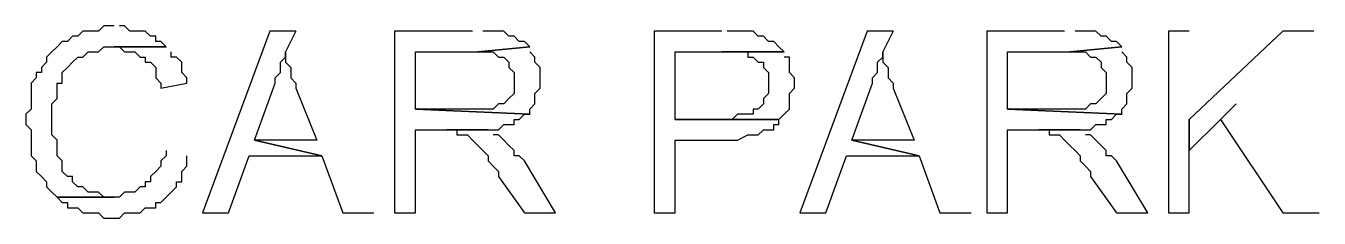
# Model space of a CAD drawing. Header units: millimetres. Extents: x 32 to 412, y 50 to 564.
# Drawn here: x 92.29 to 113.39, y 273.11 to 276.24 of the extents above; entities that cross this region are included whole.
import ezdxf

# ---------------------------------------------------------------- set-up
doc = ezdxf.new("R2010")
doc.units = ezdxf.units.MM
doc.layers.add('lease-plan', color=7, linetype='CONTINUOUS')

msp = doc.modelspace()

# ---------------------------------------------------------------- linework, layer by layer
at = {"layer": 'lease-plan', "color": 7}
for points in [[(93.729, 276.243), (93.559, 276.243), (93.475, 276.159), (93.22, 276.159), (93.136, 276.074), (93.051, 276.074), (92.966, 275.989), (92.881, 275.989), (92.797, 275.904), (92.712, 275.82), (92.627, 275.735), (92.627, 275.65), (92.542, 275.565), (92.542, 275.481), (92.458, 275.481), (92.458, 275.396), (92.373, 275.311), (92.373, 274.887), (92.288, 274.803), (92.288, 274.633), (92.373, 274.548), (92.373, 274.125), (92.458, 274.04), (92.458, 273.87), (92.542, 273.786), (92.627, 273.701), (92.627, 273.616), (92.712, 273.531), (92.797, 273.447), (93.729, 273.447), (93.559, 273.447), (93.475, 273.531), (93.305, 273.531), (93.22, 273.616), (93.136, 273.616), (93.051, 273.701), (93.051, 273.786), (92.966, 273.786), (92.881, 273.87), (92.881, 274.04), (92.797, 274.125), (92.797, 274.379), (92.712, 274.464), (92.712, 274.972), (92.797, 275.057), (92.797, 275.311), (92.881, 275.311), (92.881, 275.481), (92.966, 275.565), (93.051, 275.65), (93.136, 275.735), (93.22, 275.735), (93.305, 275.82), (93.475, 275.82), (93.559, 275.904), (94.576, 275.904), (94.492, 275.989), (94.407, 275.989), (94.407, 276.074), (94.322, 276.074), (94.237, 276.159), (93.983, 276.159), (93.898, 276.243), (93.814, 276.243)], [(96.695, 276.159), (96.271, 276.159), (95.17, 273.192), (95.593, 273.192), (95.932, 274.125), (97.119, 274.125), (96.017, 274.379), (96.356, 275.311), (96.356, 275.396), (96.441, 275.481), (96.441, 275.65), (96.525, 275.735), (96.525, 275.82)], [(96.695, 276.159), (96.525, 275.82), (96.525, 275.65), (96.61, 275.565), (96.61, 275.396), (96.695, 275.311), (96.695, 275.226), (97.034, 274.379), (96.017, 274.379), (97.119, 274.125), (97.458, 273.192), (97.966, 273.192)], [(99.576, 276.159), (98.305, 276.159), (98.305, 273.192), (98.644, 273.192), (98.644, 274.548), (100, 274.548), (100.085, 274.633), (100.254, 274.633), (100.254, 274.718), (100.339, 274.718), (100.424, 274.803), (100.509, 274.803), (98.644, 274.887), (98.644, 275.82), (99.661, 275.82), (100.509, 275.904), (100.424, 275.989), (100.339, 275.989), (100.254, 276.074), (100.17, 276.074), (100.085, 276.159), (99.746, 276.159)], [(103.644, 276.159), (102.542, 276.159), (102.542, 273.192), (102.881, 273.192), (102.881, 274.379), (103.898, 274.379), (104.068, 274.464), (104.153, 274.464), (104.237, 274.464), (104.322, 274.548), (104.492, 274.548), (104.492, 274.633), (104.576, 274.633), (104.576, 274.718), (102.881, 274.718), (102.881, 275.82), (104.661, 275.82), (104.576, 275.904), (104.492, 275.989), (104.407, 275.989), (104.322, 276.074), (104.237, 276.074), (104.153, 276.159), (104.068, 276.159), (103.729, 276.159)], [(106.441, 276.159), (106.017, 276.159), (104.915, 273.192), (105.339, 273.192), (105.678, 274.125), (106.864, 274.125), (105.763, 274.379), (106.102, 275.311), (106.102, 275.396), (106.186, 275.481), (106.186, 275.65), (106.271, 275.735), (106.271, 275.82)], [(106.441, 276.159), (106.271, 275.82), (106.271, 275.65), (106.356, 275.565), (106.356, 275.396), (106.441, 275.311), (106.441, 275.226), (106.78, 274.379), (105.763, 274.379), (106.864, 274.125), (107.203, 273.192), (107.712, 273.192)], [(109.237, 276.159), (107.966, 276.159), (107.966, 273.192), (108.305, 273.192), (108.305, 274.548), (109.661, 274.548), (109.746, 274.633), (109.915, 274.633), (109.915, 274.718), (110, 274.718), (110.085, 274.803), (110.17, 274.803), (108.305, 274.887), (108.305, 275.82), (109.322, 275.82), (110.17, 275.904), (110.085, 275.989), (110, 275.989), (109.915, 276.074), (109.831, 276.074), (109.746, 276.159), (109.407, 276.159)], [(111.271, 276.159), (110.932, 276.159), (110.932, 273.192), (111.271, 273.192), (111.271, 274.718)], [(113.305, 276.159), (112.797, 276.159), (111.271, 274.718), (111.271, 274.209), (111.78, 274.718), (112.034, 274.972)], [(94.576, 275.904), (93.729, 275.904), (93.814, 275.904), (93.898, 275.82), (94.068, 275.82), (94.153, 275.735), (94.237, 275.735), (94.237, 275.65), (94.322, 275.65), (94.407, 275.565), (94.407, 275.396), (94.492, 275.311), (94.492, 275.226), (94.915, 275.311), (94.915, 275.396), (94.831, 275.481), (94.831, 275.65), (94.746, 275.735), (94.661, 275.735), (94.661, 275.82)], [(100.509, 275.904), (99.661, 275.82), (99.915, 275.82), (100, 275.735), (100.085, 275.735), (100.17, 275.65), (100.17, 275.565), (100.254, 275.481), (100.254, 275.142), (100.17, 275.057), (100.085, 274.972), (100, 274.972), (99.915, 274.887), (98.644, 274.887), (100.509, 274.803), (100.509, 274.887), (100.593, 274.972), (100.593, 275.142), (100.678, 275.226), (100.678, 275.565), (100.593, 275.65), (100.593, 275.735), (100.509, 275.82)], [(104.661, 275.82), (103.644, 275.82), (104.068, 275.82), (104.068, 275.735), (104.153, 275.735), (104.237, 275.65), (104.322, 275.65), (104.322, 275.565), (104.407, 275.481), (104.407, 275.142), (104.322, 275.057), (104.322, 274.972), (104.237, 274.887), (104.153, 274.887), (104.153, 274.803), (103.898, 274.803), (103.814, 274.718), (102.881, 274.718), (104.576, 274.718), (104.661, 274.803), (104.746, 274.887), (104.746, 275.142), (104.831, 275.226), (104.831, 275.396), (104.746, 275.481), (104.746, 275.735), (104.661, 275.735)], [(110.17, 275.904), (109.322, 275.82), (109.576, 275.82), (109.661, 275.735), (109.746, 275.735), (109.831, 275.65), (109.831, 275.565), (109.915, 275.481), (109.915, 275.142), (109.831, 275.057), (109.746, 274.972), (109.661, 274.972), (109.576, 274.887), (108.305, 274.887), (110.17, 274.803), (110.17, 274.887), (110.254, 274.972), (110.254, 275.142), (110.339, 275.226), (110.339, 275.565), (110.254, 275.65), (110.254, 275.735), (110.17, 275.82)], [(112.034, 274.972), (111.78, 274.718), (112.797, 273.192), (113.39, 273.192)], [(99.831, 274.548), (99.153, 274.548), (99.322, 274.548), (99.322, 274.464), (99.492, 274.464), (99.576, 274.379), (99.661, 274.294), (99.746, 274.209), (99.831, 274.125), (99.831, 274.04), (99.915, 273.955), (100, 273.87), (100, 273.786), (100.424, 273.192), (100.932, 273.192), (100.424, 274.04), (100.339, 274.125), (100.254, 274.125), (100.254, 274.209), (100.17, 274.294), (100.085, 274.379), (100, 274.464), (99.915, 274.464)], [(109.492, 274.548), (108.814, 274.548), (108.983, 274.548), (108.983, 274.464), (109.153, 274.464), (109.237, 274.379), (109.322, 274.294), (109.407, 274.209), (109.492, 274.125), (109.492, 274.04), (109.576, 273.955), (109.661, 273.87), (109.661, 273.786), (110.085, 273.192), (110.593, 273.192), (110.085, 274.04), (110, 274.125), (109.915, 274.125), (109.915, 274.209), (109.831, 274.294), (109.746, 274.379), (109.661, 274.464), (109.576, 274.464)], [(94.576, 274.209), (94.576, 274.125), (94.492, 274.04), (94.492, 273.955), (94.407, 273.87), (94.322, 273.786), (94.322, 273.701), (94.237, 273.701), (94.237, 273.616), (94.153, 273.616), (94.068, 273.531), (93.983, 273.531), (93.898, 273.531), (93.814, 273.447), (92.797, 273.447), (92.881, 273.362), (92.966, 273.362), (92.966, 273.277), (93.136, 273.277), (93.22, 273.192), (93.475, 273.192), (93.559, 273.108), (93.729, 273.108), (93.814, 273.108), (93.898, 273.192), (94.153, 273.192), (94.237, 273.277), (94.407, 273.277), (94.407, 273.362), (94.492, 273.362), (94.576, 273.447), (94.661, 273.531), (94.746, 273.616), (94.746, 273.701), (94.831, 273.701), (94.831, 273.87), (94.915, 273.955), (94.915, 274.125)]]:
    msp.add_lwpolyline(points, dxfattribs=at)

doc.saveas('drawing.dxf')
